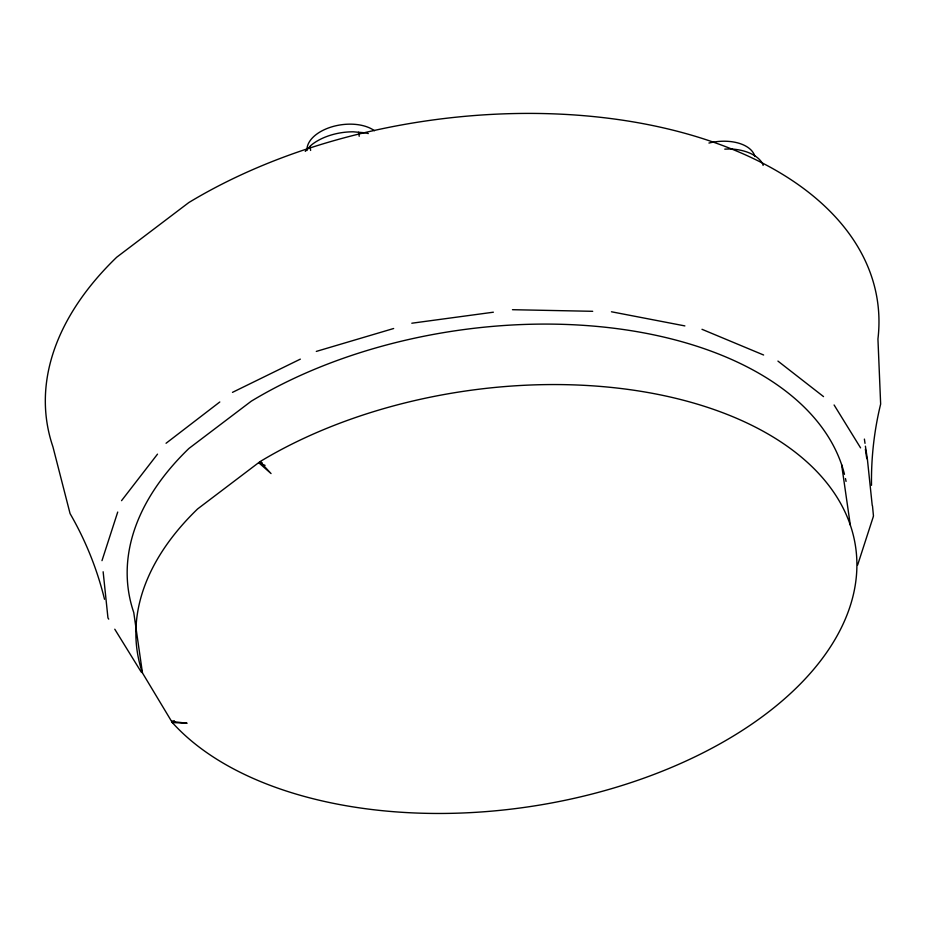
<?xml version="1.0" encoding="UTF-8"?>
<svg xmlns="http://www.w3.org/2000/svg" width="927" height="927" viewBox="0 0 927 927"><rect width="100%" height="100%" fill="white"/><g stroke="black" fill="none" stroke-linecap="round" stroke-linejoin="round"><path stroke-width="1.39" d="M117.717 512.052L101.982 560.661M121.541 500.673L157.509 454.137M857.626 565.041L873.373 516.432M166.06 443.268L219.803 401.982M305.261 151.368L311.437 144.971A44.959 26.049 -8.2 0 1 353.268 131.808L364.427 132.758A44.959 26.049 -8.2 0 1 368.309 133.558M232.48 392.364L300.348 359.131M316.304 351.414L393.651 328.506M174.821 721.565L172.283 722.539L142.468 672.956L133.755 612.492A362.978 210.267 -8.2 0 1 188.899 448.483L251.287 401.182A362.978 210.267 -8.2 0 1 613.35 328.17A362.978 210.267 -8.2 0 1 844.485 474.334M411.808 323.222L493.373 312.202M174.288 720.696L171.646 721.473L187.092 723.234L172.283 722.539A362.978 210.267 -8.2 0 0 681.913 762.886A362.978 210.267 -8.2 0 0 788.159 446.918A362.978 210.267 -8.2 0 0 260 461.646L197.602 508.946A362.978 210.267 -8.2 0 0 142.468 672.956M512.469 309.699L592.701 311.31M724.775 149.131L730.349 148.946A44.959 26.049 -8.2 0 1 762.712 163.94L763.118 165.423M611.449 311.773L684.879 325.91M701.994 329.305L763.616 355.006M777.938 361.09L823.535 396.605M265.052 465.377L258.656 462.654L271.043 473.558L260 461.646L262.26 462.955M834.091 404.972L860.58 447.88M141.263 672.121L114.774 629.213M866.641 457.961L867.394 459.213L872.214 505.331M108.702 619.132L107.949 617.88L103.14 571.762M104.519 599.282C97.208 569.271 85.551 540.348 70.081 513.616L52.943 446.849A419.664 243.106 -8.2 0 1 116.698 257.231L188.841 202.538A419.664 243.106 -8.2 0 1 648.309 124.658A419.664 243.106 -8.2 0 1 877.939 339.015L880.65 404.068C874.173 430.626 871.09 457.984 871.507 485.319M867.394 459.213L865.401 446.165M865.366 449.12L866.606 457.637M864.393 439.085L865.007 443.338M841.6 464.601L850.314 525.064M358.633 132.26L359.212 136.292M310.047 146.408L310.626 150.441M872.492 505.841L873.477 516.107M708.935 143.048A37.474 21.703 -8.2 0 1 754.902 156.454M306.953 150.498A37.474 21.703 -8.2 0 1 332.272 126.709A37.474 21.703 -8.2 0 1 374.462 130.719M845.47 478.575A362.978 210.267 -8.2 0 1 846.05 481.426"/></g></svg>
